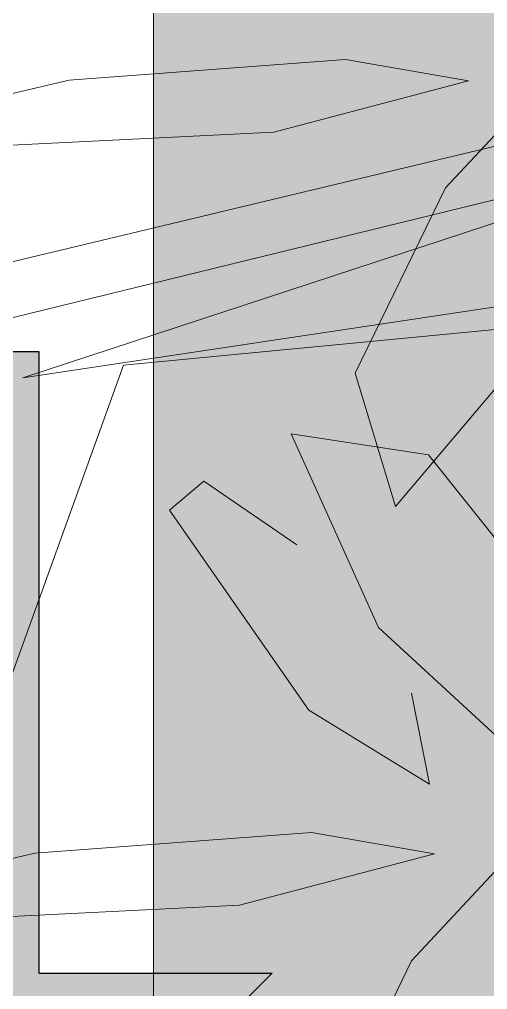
# Model space of a CAD drawing. Header units: metres. Extents: x 349703 to 349913, y 9282546 to 9282694.
# Drawn here: x 349717.8874 to 349718.0379, y 9282657.5839 to 9282657.8959 of the extents above; entities that cross this region are included whole.
import ezdxf

# ---------------------------------------------------------------- set-up
doc = ezdxf.new("R2010")
doc.units = ezdxf.units.M
doc.header["$LTSCALE"] = 0.25
for name, color, linetype, lineweight in [('.', 7, 'Continuous', 0), ('0_ CUNETAS', 160, 'Continuous', 5), ('AREA-VERDE', 3, 'CONTINUOUS', 9), ('ARQ-FONDO', 253, 'CONTINUOUS', 9), ('CUNETAS-RED', 5, 'CONTINUOUS', 18)]:
    doc.layers.add(name, color=color, linetype=linetype, lineweight=lineweight)

# ---------------------------------------------------------------- blocks, each defined once
blk = doc.blocks.new('ARR2')
at = {"layer": 'ARQ-FONDO', "lineweight": 5}
for p, q in [((2740.6102, 1214.36464), (2740.73869, 1214.37423)), ((2740.73869, 1214.37423), (2740.79589, 1214.36432)), ((2740.53683, 1214.34739), (2740.6102, 1214.36464)), ((2740.93517, 1214.36421), (2740.29447, 1214.21106)), ((2740.79589, 1214.36432), (2740.70533, 1214.34042)), ((2740.7852, 1214.31454), (2740.83107, 1214.36384)), ((2740.33455, 1214.19325), (2740.93581, 1214.34023)), ((2740.70533, 1214.34042), (2740.53826, 1214.3322)), ((2740.93581, 1214.34023), (2740.5887, 1214.22613)), ((2740.7432, 1214.22841), (2740.7852, 1214.31454)), ((2740.5887, 1214.22613), (2740.92342, 1214.27661)), ((2740.63544, 1214.23213), (2740.91136, 1214.25856)), ((2740.82567, 1214.24195), (2740.76184, 1214.16646)), ((2740.63544, 1214.23213), (2740.37715, 1213.51517)), ((2740.76184, 1214.16646), (2740.7432, 1214.22841)), ((2740.71336, 1214.20021), (2740.7773, 1214.19039)), ((2740.75405, 1214.11012), (2740.71336, 1214.20021)), ((2740.7773, 1214.19039), (2740.83699, 1214.11542)), ((2740.65688, 1214.16475), (2740.67286, 1214.17817)), ((2740.67286, 1214.17817), (2740.71604, 1214.14856)), ((2740.72156, 1214.07167), (2740.65688, 1214.16475)), ((2740.82525, 1214.04431), (2740.75405, 1214.11012)), ((2740.76932, 1214.07967), (2740.77768, 1214.03729)), ((2740.77768, 1214.03729), (2740.72156, 1214.07167)), ((2740.59432, 1214.00522), (2740.72281, 1214.01481)), ((2740.72281, 1214.01481), (2740.78001, 1214.0049)), ((2740.52094, 1213.98797), (2740.59432, 1214.00522)), ((2740.78001, 1214.0049), (2740.68944, 1213.98099)), ((2740.76932, 1213.95512), (2740.81519, 1214.00442)), ((2740.68944, 1213.98099), (2740.52238, 1213.97277)), ((2740.72732, 1213.86899), (2740.76932, 1213.95512))]:
    blk.add_line(p, q, dxfattribs=at)
blk = doc.blocks.new('*U2183')
at = {"layer": '.', "lineweight": 30}
h = blk.add_hatch(color=1, dxfattribs=at)
h.dxf.hatch_style = 1
h.paths.add_polyline_path([(-0.025, -0.05), (-0.1, -0.05), (0, -0.15), (0.1, -0.05), (0.025, -0.05), (0.025, 0.15), (-0.025, 0.15)])
at = {"layer": '0_ CUNETAS', "color": 1, "lineweight": 30}
blk.add_lwpolyline([(-0.1, -0.05), (-0.025, -0.05), (-0.025, 0.15), (0.025, 0.15), (0.025, -0.05), (0.1, -0.05), (0, -0.15)], close=True, dxfattribs=at)
blk = doc.blocks.new('*U2178')
at = {"layer": '0_ CUNETAS', "color": 0, "linetype": 'ByBlock', "lineweight": -2, "transparency": 16777216}
blk.add_blockref('*U2183', (0, 96), dxfattribs=at)
blk = doc.blocks.new('drenaje')
at = {"layer": 'CUNETAS-RED', "lineweight": 0}
blk.add_blockref('*U2178', (-0.28722, -113.89872), dxfattribs=at)

msp = doc.modelspace()

# ---------------------------------------------------------------- hatches: boundary and pattern name
at = {"layer": 'AREA-VERDE', "lineweight": 0, "true_color": 0xc4e4b2, "transparency": 33554687}
h = msp.add_hatch(color=3, dxfattribs=at)
h.dxf.hatch_style = 1
h.paths.add_polyline_path([(349745.50611, 9282662.06576), (349717.93066, 9282662.06576), (349717.93066, 9282656.55612), (349745.50611, 9282656.55612)])
h.paths.add_polyline_path([(349744.50611, 9282661.06576), (349744.50611, 9282657.55612), (349718.93066, 9282657.55612), (349718.93066, 9282661.06576)], flags=16)

# ---------------------------------------------------------------- linework, layer by layer
at = {"layer": 'ARQ-FONDO'}
msp.add_lwpolyline([(349717.93047, 9282662.06268), (349745.50611, 9282662.06576), (349745.50611, 9282656.55612), (349717.93047, 9282656.55303)], close=True, dxfattribs=at)

# ---------------------------------------------------------------- block references
at = {"layer": 'ARQ-FONDO', "xscale": 0.6917913537138002, "yscale": 0.6917913537138002, "zscale": 0.6917913537138002}
msp.add_blockref('ARR2', (347821.97288, 9281817.78943), dxfattribs=at)
at = {"layer": 'CUNETAS-RED', "lineweight": 30}
msp.add_blockref('drenaje', (349718.15587, 9282675.53782), dxfattribs=at)

doc.saveas('drawing.dxf')
